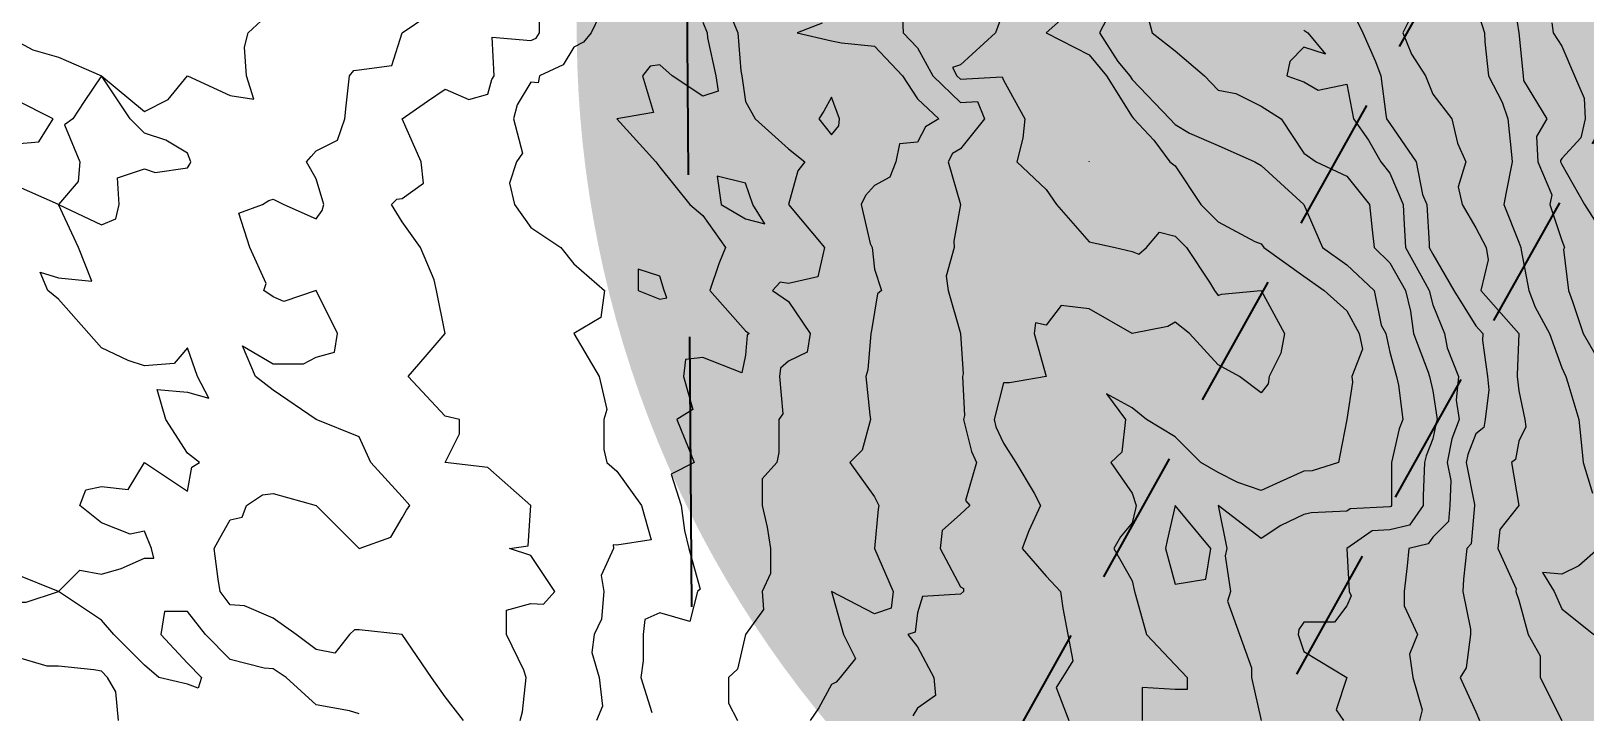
# Model space of a CAD drawing. Extents: x 532589 to 538856, y 6045658 to 6049082.
# Drawn here: x 533713.4 to 533857.5, y 6047176.2 to 6047239.3 of the extents above; entities that cross this region are included whole.
import ezdxf

# ---------------------------------------------------------------- set-up
doc = ezdxf.new("R2010")
doc.units = 0
doc.header["$LTSCALE"] = 5
doc.linetypes.add('foc-ACCESSROAD', pattern=[3.75, 2.5, -1.25])
doc.linetypes.add('foc-LSD', pattern=[8, 5, -3])
for name, color, linetype in [('C-AR', 13, 'foc-ACCESSROAD'), ('L-SECTION-LSD', 7, 'foc-LSD'), ('P-BUFFER-H 30m', 51, 'Continuous'), ('T-BUSH-T', 110, 'Continuous')]:
    doc.layers.add(name, color=color, linetype=linetype)
doc.layers.add('C-TOPO-MAJR', color=7, linetype='Continuous', lineweight=15, true_color=0xd3aa5f)
doc.layers.add('C-TOPO-MINR', color=7, linetype='Continuous', lineweight=13, true_color=0xe9d5af)
doc.styles.add('80LS', font='ARIALNI.TTF', dxfattribs={"height": 10})

msp = doc.modelspace()

# ---------------------------------------------------------------- hatches: boundary and pattern name
at = {"layer": 'P-BUFFER-H 30m'}
h = msp.add_hatch(color=256, dxfattribs=at)
h.dxf.hatch_style = 1
edge = h.paths.add_edge_path()
edge.add_line((533962.39, 6047413.291), (534135.818, 6047313.884))
edge.add_arc((534086.114, 6047227.17), 99.949, -29.1674, 60.17902, ccw=False)
edge.add_line((534173.389, 6047178.458), (534124.675, 6047091.178))
edge.add_arc((534037.4, 6047139.889), 99.949, 240.19293, 330.8326, ccw=False)
edge.add_line((533987.717, 6047053.163), (533814.265, 6047152.528))
edge.add_arc((533863.948, 6047239.254), 99.949, 150.83228, 240.19293, ccw=False)
edge.add_line((533776.673, 6047287.966), (533825.411, 6047375.289))
edge.add_arc((533912.686, 6047326.577), 99.949, 60.17902, 150.83228, ccw=False)

# ---------------------------------------------------------------- linework, layer by layer
at = {"layer": 'C-AR', "flags": 128}
msp.add_lwpolyline([(533596.316, 6046643.489), (533602.891, 6046812.545), (533943.477, 6047422.759), (533956.785, 6047416.868), (533961.415, 6047413.882), (533622.68, 6046806.984), (533616.328, 6046643.67)], dxfattribs=at)
at = {"layer": 'C-TOPO-MAJR', "color": 9, "true_color": 0xbfbfbf, "flags": 128}
for points, elevation in [([(533813.488, 6047241.111), (533812.434, 6047239.121), (533814.15, 6047236.468), (533815.264, 6047235.139), (533815.479, 6047234.792), (533818.963, 6047231.157), (533819.461, 6047230.614), (533820.789, 6047229.829), (533823.442, 6047228.669), (533826.855, 6047227.176), (533827.424, 6047226.813), (533831.406, 6047223.194), (533833.112, 6047219.212), (533835.387, 6047217.619), (533837.902, 6047215.231), (533838.572, 6047212.046), (533838.995, 6047211.249), (533839.369, 6047209.541), (533839.981, 6047207.267), (533840.165, 6047206.471), (533840.581, 6047203.286), (533840.24, 6047202.415), (533839.522, 6047199.304), (533839.517, 6047199.156), (533839.517, 6047195.322), (533839.456, 6047195.236), (533839.369, 6047195.215), (533835.694, 6047195.016), (533835.387, 6047194.803), (533832.069, 6047194.659), (533831.406, 6047194.485), (533829.272, 6047193.474), (533827.424, 6047192.277), (533823.442, 6047195.322), (533824.24, 6047191.341), (533824.107, 6047190.676), (533824.581, 6047187.359), (533824.328, 6047186.474), (533825.433, 6047183.377), (533826.539, 6047180.281), (533826.539, 6047179.396), (533827.424, 6047175.414)], 855), ([(533847.332, 6047241.608), (533848.128, 6047239.121), (533848.162, 6047238.291), (533848.512, 6047235.139), (533849.783, 6047232.688), (533850.319, 6047231.157), (533850.65, 6047227.84), (533850.716, 6047227.176), (533850.152, 6047224.355), (533849.92, 6047223.194), (533851.314, 6047219.71), (533851.513, 6047219.212), (533851.548, 6047218.978), (533852.262, 6047215.231), (533852.845, 6047213.7), (533854.158, 6047211.249), (533855.296, 6047208.064), (533855.694, 6047207.267), (533855.865, 6047206.698), (533856.889, 6047203.286), (533857.066, 6047201.516), (533857.286, 6047199.304), (533858.14, 6047196.46)], 856), ([(533711.956, 6047238.396), (533713.548, 6047237.528), (533715.937, 6047236.847), (533719.919, 6047235.139), (533718.326, 6047232.75), (533717.265, 6047231.157), (533716.507, 6047230.588), (533717.928, 6047227.176), (533717.775, 6047225.338), (533715.937, 6047223.194), (533719.919, 6047221.336), (533721.246, 6047221.867), (533721.559, 6047223.194), (533721.412, 6047225.682), (533723.901, 6047226.511), (533724.897, 6047226.179), (533727.882, 6047226.606), (533728.104, 6047226.954), (533728.214, 6047227.176), (533727.882, 6047227.973), (533725.892, 6047229.166), (533723.901, 6047229.83), (533722.573, 6047231.157), (533719.919, 6047235.139), (533723.901, 6047231.822), (533726.113, 6047232.927), (533727.882, 6047235.139), (533731.864, 6047233.301), (533734.036, 6047232.967), (533733.357, 6047235.139), (533733.191, 6047237.793), (533733.523, 6047239.121), (533734.731, 6047240.236)], 853), ([(533778.4, 6047240.365), (533778.933, 6047239.121), (533779.184, 6047235.599), (533779.282, 6047235.139), (533779.644, 6047232.75), (533780.529, 6047231.157), (533783.626, 6047228.371), (533785.12, 6047227.176), (533784.48, 6047226.322), (533783.626, 6047223.194), (533786.943, 6047219.212), (533786.34, 6047216.497), (533783.626, 6047215.895), (533782.829, 6047216.028), (533782.131, 6047215.231), (533783.626, 6047214.235), (533785.616, 6047211.249), (533785.332, 6047209.542), (533783.626, 6047208.689), (533782.86, 6047208.033), (533782.796, 6047207.267), (533783.082, 6047203.829), (533782.706, 6047203.286), (533782.706, 6047200.224), (533782.539, 6047199.304), (533781.161, 6047197.787), (533781.161, 6047195.322), (533781.635, 6047193.331), (533781.949, 6047191.341), (533781.949, 6047189.036), (533781.175, 6047187.359), (533781.303, 6047185.7), (533779.644, 6047183.377), (533778.886, 6047180.154), (533778.052, 6047179.396), (533778.052, 6047177.006), (533778.886, 6047175.414)], 854), ([(533711.956, 6047228.834), (533714.1, 6047229.013), (533715.439, 6047231.157), (533711.956, 6047232.899)], 853), ([(533788.271, 6047230.493), (533788.354, 6047231.157), (533787.607, 6047233.148), (533786.904, 6047231.86), (533786.412, 6047231.157), (533787.607, 6047229.663), (533788.271, 6047230.493)], 854), ([(533743.809, 6047176.027), (533742.924, 6047176.299), (533739.827, 6047176.861), (533737.041, 6047179.396), (533735.846, 6047180.193), (533734.992, 6047180.25), (533731.864, 6047181.072), (533729.559, 6047183.377), (533727.882, 6047185.501), (533725.759, 6047185.501), (533725.432, 6047183.377), (533727.882, 6047180.722), (533729.209, 6047179.396), (533728.877, 6047178.401), (533727.882, 6047178.783), (533725.229, 6047179.396), (533723.901, 6047180.534), (533721.058, 6047183.377), (533719.919, 6047184.706), (533715.937, 6047187.359), (533717.928, 6047189.35), (533719.919, 6047188.951), (533721.757, 6047189.503), (533723.901, 6047190.455), (533724.786, 6047190.455), (533724.565, 6047191.341), (533723.901, 6047192.933), (533722.572, 6047192.669), (533719.919, 6047193.73), (533717.928, 6047195.322), (533718.472, 6047196.77), (533719.919, 6047197.092), (533722.406, 6047196.817), (533723.901, 6047199.304), (533727.882, 6047196.65), (533728.302, 6047198.884), (533729.021, 6047199.304), (533727.882, 6047200.189), (533725.892, 6047203.286), (533725.096, 6047206.072), (533727.882, 6047205.82), (533729.873, 6047205.276), (533728.819, 6047207.267), (533727.882, 6047209.92), (533726.658, 6047208.492), (533723.901, 6047208.263), (533722.406, 6047208.762), (533719.919, 6047209.922), (533718.748, 6047211.249), (533715.937, 6047214.434), (533714.941, 6047215.231), (533714.229, 6047216.939), (533715.937, 6047216.426), (533719.034, 6047216.116), (533717.795, 6047219.212), (533715.937, 6047223.194), (533711.956, 6047224.963)], 853), ([(533822.304, 6047188.498), (533822.778, 6047191.341), (533819.461, 6047195.322), (533818.723, 6047192.078), (533818.556, 6047191.341), (533819.461, 6047188.023), (533822.304, 6047188.498)], 855), ([(533858.708, 6047191.341), (533856.888, 6047189.748), (533855.296, 6047188.951), (533853.526, 6047189.128), (533854.603, 6047187.359), (533855.296, 6047185.767), (533858.281, 6047183.377)], 856), ([(533712.952, 6047186.363), (533715.937, 6047187.359), (533711.956, 6047188.952), (533711.343, 6047187.972), (533711.386, 6047187.359), (533711.956, 6047186.363), (533712.952, 6047186.363)], 853)]:
    msp.add_lwpolyline(points, dxfattribs=dict(at, elevation=elevation))
at = {"layer": 'C-TOPO-MINR', "color": 254, "true_color": 0xd9d9d9, "flags": 128}
for points, elevation in [([(533850.717, 6047243.102), (533851.314, 6047239.121), (533851.314, 6047239.121), (533851.314, 6047239.116), (533851.712, 6047235.139), (533851.756, 6047234.697), (533853.91, 6047231.157), (533852.973, 6047229.498), (533853.095, 6047227.176), (533854.391, 6047224.099), (533854.19, 6047223.194), (533855.296, 6047219.876), (533855.544, 6047219.212), (533855.477, 6047219.031), (533855.933, 6047215.231), (533856.291, 6047214.235), (533857.286, 6047211.249), (533859.277, 6047207.836)], 856.2), ([(533758.74, 6047175.414), (533758.939, 6047176.21), (533759.294, 6047179.396), (533759.073, 6047180.059), (533757.485, 6047183.377), (533757.485, 6047185.628), (533759.736, 6047186.253), (533760.907, 6047186.188), (533761.948, 6047187.359), (533759.736, 6047190.679), (533757.746, 6047191.341), (533759.487, 6047191.589), (533759.735, 6047195.322), (533755.754, 6047198.836), (533751.773, 6047199.303), (533751.772, 6047199.303), (533751.772, 6047199.304), (533751.77, 6047199.306), (533751.772, 6047199.314), (533753.099, 6047201.959), (533753.099, 6047203.286), (533751.772, 6047203.591), (533748.359, 6047207.267), (533749.934, 6047209.105), (533751.772, 6047211.249), (533751.77, 6047211.251), (533750.978, 6047215.231), (533750.779, 6047216.224), (533749.497, 6047219.212), (533747.791, 6047221.602), (533746.796, 6047223.194), (533747.293, 6047223.691), (533747.791, 6047223.762), (533749.781, 6047225.185), (533749.56, 6047227.176), (533747.791, 6047231.156), (533747.79, 6047231.157), (533747.79, 6047231.158), (533747.791, 6047231.158), (533750.15, 6047232.779), (533751.772, 6047233.894), (533753.985, 6047232.926), (533755.754, 6047233.432), (533756.105, 6047234.788), (533756.323, 6047235.139), (533756.152, 6047238.723), (533759.736, 6047238.396), (533760.234, 6047238.623), (533760.532, 6047239.121), (533760.532, 6047242.306)], 853.4), ([(533803.534, 6047241.112), (533802.81, 6047239.121), (533799.552, 6047236.135), (533798.806, 6047235.885), (533799.22, 6047235.139), (533799.552, 6047234.816), (533803.42, 6047235.025), (533803.534, 6047234.741), (533805.525, 6047231.157), (533805.325, 6047229.366), (533804.778, 6047227.176), (533807.516, 6047224.599), (533808.472, 6047223.194), (533811.497, 6047219.755), (533813.886, 6047219.212), (533815.479, 6047218.85), (533816.091, 6047218.6), (533816.806, 6047219.212), (533818.012, 6047220.66), (533819.461, 6047220.274), (533820.522, 6047219.212), (533822.647, 6047216.026), (533823.111, 6047215.231), (533823.442, 6047214.789), (533823.774, 6047214.899), (533827.414, 6047215.231), (533827.423, 6047215.231), (533827.424, 6047215.231), (533827.425, 6047215.231), (533827.425, 6047215.23), (533829.614, 6047211.249), (533829.249, 6047209.424), (533828.17, 6047207.267), (533828.087, 6047206.604), (533827.424, 6047205.775), (533825.434, 6047207.267), (533823.442, 6047208.354), (533820.788, 6047211.249), (533819.461, 6047212.311), (533818.797, 6047211.913), (533815.481, 6047211.249), (533815.48, 6047211.248), (533815.479, 6047211.248), (533815.478, 6047211.249), (533811.497, 6047213.546), (533808.9, 6047213.846), (533807.516, 6047212.045), (533806.521, 6047212.244), (533806.378, 6047211.249), (533807.516, 6047207.272), (533807.516, 6047207.267), (533807.518, 6047207.265), (533807.516, 6047207.266), (533804.102, 6047206.7), (533803.534, 6047206.7), (533802.681, 6047203.286), (533802.852, 6047202.603), (533803.534, 6047201.114), (533804.705, 6047199.304), (533806.378, 6047196.46), (533806.985, 6047195.322), (533805.887, 6047192.969), (533805.276, 6047191.341), (533807.516, 6047188.781), (533808.843, 6047187.359), (533809.047, 6047185.827), (533809.506, 6047183.377), (533809.965, 6047180.928), (533809.008, 6047179.396), (533808.434, 6047178.477), (533809.601, 6047175.414)], 854.6), ([(533816.565, 6047242.016), (533817.337, 6047239.121), (533819.461, 6047237.444), (533822.198, 6047235.139), (533823.442, 6047233.812), (533825.101, 6047233.48), (533827.424, 6047232.319), (533829.282, 6047231.157), (533831.406, 6047227.972), (533832.544, 6047227.176), (533835.387, 6047225.849), (533837.483, 6047223.194), (533837.729, 6047220.852), (533837.902, 6047219.212), (533839.369, 6047217.818), (533840.807, 6047215.231), (533841.286, 6047213.314), (533841.552, 6047211.249), (533842.932, 6047207.686), (533843.045, 6047207.267), (533843.351, 6047205.942), (533843.759, 6047203.286), (533843.646, 6047202.99), (533843.351, 6047201.515), (533842.728, 6047199.926), (533842.585, 6047199.304), (533842.466, 6047196.207), (533842.466, 6047195.322), (533841.187, 6047193.505), (533839.369, 6047193.062), (533837.736, 6047192.974), (533835.387, 6047191.341), (533835.387, 6047191.341), (533835.386, 6047191.341), (533835.387, 6047191.336), (533835.608, 6047187.359), (533835.785, 6047186.961), (533835.387, 6047186.031), (533834.25, 6047184.514), (533831.406, 6047184.514), (533830.938, 6047183.845), (533830.875, 6047183.377), (533831.406, 6047181.787), (533835.386, 6047179.396), (533834.391, 6047176.411), (533835.055, 6047175.414)], 855.2), ([(533835.387, 6047242.183), (533836.862, 6047239.121), (533838.041, 6047236.467), (533838.539, 6047235.139), (533838.99, 6047231.536), (533839.063, 6047231.157), (533839.369, 6047230.715), (533841.819, 6047227.176), (533842.402, 6047224.142), (533842.797, 6047223.194), (533842.999, 6047219.564), (533843.019, 6047219.212), (533843.351, 6047218.615), (533845.284, 6047215.231), (533847.332, 6047211.973), (533847.996, 6047211.249), (533847.969, 6047210.612), (533848.43, 6047207.267), (533848.557, 6047206.042), (533848.198, 6047203.286), (533848.07, 6047202.548), (533847.332, 6047201.958), (533846.595, 6047200.041), (533846.447, 6047199.304), (533847.222, 6047195.433), (533847.219, 6047195.322), (533846.913, 6047191.76), (533846.494, 6047191.341), (533846.195, 6047188.496), (533846.138, 6047187.359), (533846.835, 6047183.875), (533846.835, 6047183.377), (533846.447, 6047180.281), (533845.884, 6047179.396), (533847.332, 6047176.208), (533847.693, 6047175.414)], 855.6), ([(533753.478, 6047175.414), (533751.772, 6047177.586), (533750.528, 6047179.396), (533747.791, 6047183.377), (533747.788, 6047183.377), (533743.809, 6047183.797), (533743.366, 6047183.82), (533742.924, 6047183.377), (533741.569, 6047181.635), (533739.827, 6047181.983), (533737.969, 6047183.377), (533735.846, 6047184.894), (533733.191, 6047186.032), (533731.864, 6047186.134), (533730.927, 6047187.359), (533730.727, 6047188.496), (533730.371, 6047191.341), (533730.908, 6047192.296), (533731.864, 6047193.995), (533732.95, 6047194.236), (533733.358, 6047195.322), (533734.85, 6047196.318), (533735.846, 6047196.428), (533739.827, 6047195.323), (533739.827, 6047195.327), (533739.828, 6047195.322), (533743.809, 6047191.341), (533746.743, 6047192.388), (533747.791, 6047194.184), (533748.21, 6047194.903), (533748.515, 6047195.322), (533747.791, 6047196.119), (533744.895, 6047199.304), (533743.809, 6047201.695), (533739.829, 6047203.284), (533739.827, 6047203.281), (533739.827, 6047203.286), (533735.846, 6047206.023), (533734.187, 6047207.267), (533733.002, 6047210.111), (533735.846, 6047208.438), (533738.656, 6047208.438), (533739.827, 6047209.077), (533741.533, 6047209.543), (533741.818, 6047211.249), (533739.827, 6047215.23), (533736.84, 6047214.236), (533735.846, 6047214.662), (533734.962, 6047215.231), (533735.183, 6047215.893), (533733.674, 6047219.212), (533732.661, 6047222.397), (533734.849, 6047223.194), (533735.447, 6047223.593), (533735.846, 6047223.693), (533736.842, 6047223.194), (533739.827, 6047221.866), (533740.371, 6047222.651), (533740.53, 6047223.194), (533739.827, 6047225.585), (533738.943, 6047227.176), (533739.36, 6047227.643), (533739.827, 6047228.17), (533741.818, 6047229.167), (533742.482, 6047231.157), (533742.615, 6047232.351), (533742.925, 6047235.139), (533743.312, 6047235.636), (533743.809, 6047235.669), (533746.854, 6047236.076), (533747.79, 6047239.121), (533747.79, 6047239.121), (533747.791, 6047239.121), (533750.18, 6047240.713)], 853.2), ([(533766.107, 6047240.713), (533765.31, 6047239.121), (533764.602, 6047238.236), (533763.717, 6047237.793), (533762.722, 6047236.134), (533760.532, 6047235.139), (533760.399, 6047234.476), (533759.736, 6047234.527), (533758.447, 6047232.446), (533758.113, 6047231.157), (533758.939, 6047227.972), (533758.408, 6047227.176), (533757.745, 6047225.185), (533758.219, 6047223.194), (533759.736, 6047221.07), (533762.522, 6047219.212), (533763.717, 6047217.719), (533766.562, 6047215.231), (533766.206, 6047212.742), (533763.721, 6047211.249), (533763.719, 6047211.248), (533766.06, 6047207.267), (533766.78, 6047204.205), (533766.504, 6047203.286), (533766.504, 6047200.499), (533766.78, 6047199.304), (533767.699, 6047198.508), (533769.974, 6047195.322), (533770.884, 6047192.137), (533767.699, 6047191.646), (533767.368, 6047191.672), (533767.393, 6047191.341), (533766.232, 6047188.826), (533766.487, 6047187.359), (533766.266, 6047184.811), (533765.591, 6047183.377), (533765.393, 6047181.701), (533766.077, 6047179.396), (533766.372, 6047176.741), (533765.825, 6047175.414)], 853.6), ([(533775.662, 6047240.115), (533776.089, 6047239.121), (533776.121, 6047238.661), (533776.869, 6047235.139), (533777.084, 6047233.717), (533775.662, 6047233.243), (533772.819, 6047235.139), (533771.681, 6047236.135), (533770.796, 6047236.024), (533770.088, 6047235.139), (533771.112, 6047231.726), (533767.704, 6047231.157), (533767.704, 6047231.152), (533771.319, 6047227.176), (533771.681, 6047226.678), (533774.468, 6047223.194), (533775.662, 6047222.198), (533777.77, 6047219.212), (533777.155, 6047217.719), (533776.326, 6047215.231), (533779.644, 6047211.498), (533779.977, 6047211.249), (533779.797, 6047211.095), (533779.644, 6047209.256), (533779.282, 6047207.629), (533775.662, 6047209.037), (533774.07, 6047208.86), (533773.893, 6047207.267), (533774.743, 6047204.205), (533773.271, 6047203.286), (533774.334, 6047200.632), (533774.866, 6047199.304), (533772.742, 6047198.242), (533773.672, 6047195.322), (533773.986, 6047193.017), (533774.388, 6047191.341), (533775.441, 6047187.58), (533775.165, 6047187.359), (533774.468, 6047184.572), (533771.681, 6047185.368), (533770.287, 6047184.771), (533770.132, 6047183.377), (533770.132, 6047180.944), (533769.939, 6047179.396), (533770.956, 6047176.138)], 853.8), ([(533786.723, 6047240.005), (533784.422, 6047239.121), (533787.607, 6047238.362), (533788.544, 6047238.184), (533791.589, 6047237.863), (533794.177, 6047235.139), (533795.571, 6047232.994), (533797.561, 6047231.157), (533796.317, 6047230.411), (533795.571, 6047228.986), (533793.912, 6047228.835), (533793.579, 6047227.176), (533793.011, 6047225.754), (533791.589, 6047224.964), (533790.751, 6047224.032), (533790.364, 6047223.194), (533791.19, 6047219.611), (533791.367, 6047219.212), (533791.589, 6047217.219), (533792.252, 6047215.231), (533791.873, 6047214.946), (533791.589, 6047213.242), (533791.304, 6047211.534), (533791.256, 6047211.249), (533790.977, 6047207.879), (533790.794, 6047207.267), (533791.146, 6047203.729), (533791.226, 6047203.286), (533790.452, 6047200.441), (533789.315, 6047199.304), (533791.589, 6047196.119), (533791.987, 6047195.322), (533791.921, 6047194.991), (533791.589, 6047191.345), (533791.584, 6047191.345), (533791.588, 6047191.341), (533791.589, 6047191.34), (533793.331, 6047187.359), (533793.137, 6047185.81), (533791.589, 6047185.295), (533787.608, 6047187.359), (533787.607, 6047187.359), (533787.607, 6047187.359), (533787.607, 6047187.359), (533787.607, 6047187.358), (533788.713, 6047183.377), (533789.819, 6047181.165), (533788.404, 6047179.396), (533788.049, 6047178.953), (533787.607, 6047178.732), (533786.436, 6047176.585), (533785.616, 6047175.414)], 854.2), ([(533794.177, 6047240.514), (533794.244, 6047239.121), (533795.571, 6047237.727), (533797.008, 6047235.139), (533799.552, 6047232.664), (533801.145, 6047232.75), (533801.782, 6047231.157), (533799.552, 6047228.37), (533798.805, 6047227.922), (533798.414, 6047227.176), (533799.552, 6047223.195), (533799.551, 6047223.194), (533798.94, 6047219.824), (533798.984, 6047219.212), (533798.225, 6047216.558), (533798.414, 6047215.231), (533799.552, 6047211.25), (533799.551, 6047211.249), (533799.552, 6047211.239), (533799.801, 6047207.516), (533799.751, 6047207.267), (533799.931, 6047203.665), (533799.837, 6047203.286), (533800.576, 6047200.328), (533801.046, 6047199.304), (533800.021, 6047195.791), (533800.437, 6047195.322), (533799.552, 6047194.526), (533797.876, 6047193.017), (533797.679, 6047191.341), (533799.552, 6047187.801), (533799.836, 6047187.643), (533799.836, 6047187.359), (533799.552, 6047187.11), (533796.039, 6047186.891), (533795.571, 6047185.368), (533795.35, 6047183.598), (533794.686, 6047183.377), (533795.571, 6047182.241), (533797.103, 6047179.396), (533797.231, 6047177.736), (533795.571, 6047176.55), (533795.129, 6047175.856)], 854.4), ([(533809.623, 6047240.994), (533807.516, 6047239.121), (533811.497, 6047237.065), (533813.111, 6047235.139), (533815.479, 6047231.331), (533815.645, 6047231.157), (533817.472, 6047229.164), (533818.963, 6047227.176), (533819.461, 6047226.777), (533821.85, 6047223.194), (533823.442, 6047221.601), (533826.854, 6047219.782), (533827.424, 6047219.575), (533827.69, 6047219.212), (533831.406, 6047216.558), (533833.264, 6047215.231), (533835.387, 6047213.357), (533836.507, 6047211.249), (533836.82, 6047209.816), (533835.829, 6047207.267), (533835.918, 6047206.737), (533835.388, 6047203.286), (533835.388, 6047203.285), (533835.387, 6047203.281), (533834.724, 6047199.967), (533834.591, 6047199.304), (533832.164, 6047198.546), (533831.406, 6047198.508), (533829.209, 6047197.519), (533827.424, 6047196.716), (533825.28, 6047197.466), (533823.442, 6047198.385), (533821.85, 6047199.304), (533819.461, 6047201.693), (533816.807, 6047203.286), (533815.479, 6047204.372), (533813.088, 6047205.677), (533814.85, 6047203.286), (533814.531, 6047200.252), (533813.489, 6047199.304), (533815.479, 6047196.459), (533815.84, 6047195.322), (533815.774, 6047195.028), (533815.479, 6047193.732), (533814.393, 6047192.427), (533813.772, 6047191.341), (533815.479, 6047188.356), (533815.678, 6047187.359), (533815.786, 6047187.052), (533816.806, 6047183.377), (533819.461, 6047180.567), (533820.567, 6047179.396), (533820.567, 6047178.29), (533819.461, 6047178.29), (533816.416, 6047178.459), (533816.416, 6047175.414)], 854.8), ([(533841.493, 6047240.978), (533840.563, 6047239.121), (533841.359, 6047237.131), (533842.687, 6047235.139), (533843.351, 6047233.432), (533845.12, 6047231.157), (533845.625, 6047228.883), (533846.413, 6047227.176), (533845.693, 6047224.833), (533846.065, 6047223.194), (533847.332, 6047221.05), (533848.288, 6047219.212), (533848.47, 6047218.075), (533847.8, 6047215.231), (533851.314, 6047211.249), (533851.314, 6047211.249), (533851.314, 6047211.249), (533851.314, 6047211.244), (533851.155, 6047207.427), (533851.177, 6047207.267), (533851.314, 6047205.939), (533851.882, 6047203.286), (533851.977, 6047202.623), (533851.314, 6047201.297), (533851.019, 6047199.599), (533850.65, 6047199.304), (533851.314, 6047195.325), (533851.314, 6047195.322), (533851.314, 6047195.322), (533851.314, 6047195.322), (533849.557, 6047193.097), (533849.387, 6047191.341), (533851.08, 6047187.593), (533851.049, 6047187.359), (533851.314, 6047186.563), (533852.199, 6047183.377), (533853.304, 6047181.387), (533853.304, 6047179.396), (533855.296, 6047175.415)], 855.8), ([(533854.391, 6047240.026), (533854.499, 6047239.121), (533855.296, 6047237.876), (533856.48, 6047235.139), (533857.381, 6047233.053), (533857.467, 6047231.157), (533857.065, 6047229.388), (533855.296, 6047227.481), (533855.185, 6047227.286), (533855.191, 6047227.176), (533855.296, 6047226.927), (533857.428, 6047223.194), (533859.277, 6047220.319)], 856.4), ([(533831.406, 6047239.354), (533831.767, 6047239.121), (533833.398, 6047237.129), (533831.406, 6047237.794), (533830.079, 6047236.465), (533829.814, 6047235.139), (533831.406, 6047234.57), (533832.732, 6047233.813), (533835.387, 6047234.345), (533836, 6047231.157), (533837.378, 6047229.166), (533838.531, 6047227.176), (533839.369, 6047226.114), (533840.586, 6047223.194), (533840.657, 6047221.906), (533840.807, 6047219.212), (533842.604, 6047215.977), (533843.019, 6047215.231), (533843.351, 6047213.903), (533844.436, 6047211.249), (533844.677, 6047209.922), (533845.74, 6047207.267), (533845.523, 6047205.095), (533845.801, 6047203.286), (533845.12, 6047201.516), (533844.678, 6047199.304), (533845.01, 6047197.645), (533844.943, 6047195.322), (533844.817, 6047193.855), (533843.351, 6047192.389), (533842.918, 6047191.773), (533841.139, 6047191.341), (533840.962, 6047189.748), (533840.696, 6047187.359), (533840.696, 6047186.032), (533841.945, 6047183.377), (533841.194, 6047181.552), (533841.502, 6047179.396), (533842.355, 6047176.41), (533842.106, 6047175.414)], 855.4), ([(533811.498, 6047227.176), (533811.497, 6047227.176), (533811.496, 6047227.177), (533811.496, 6047227.176), (533811.497, 6047227.175), (533811.499, 6047227.174), (533811.498, 6047227.176)], 854.6), ([(533780.307, 6047223.194), (533779.644, 6047225.184), (533776.99, 6047225.848), (533777.37, 6047223.194), (533779.644, 6047221.867), (533781.414, 6047221.424), (533780.307, 6047223.194)], 853.8), ([(533772.099, 6047215.231), (533771.681, 6047216.557), (533769.69, 6047217.221), (533769.69, 6047215.231), (533771.681, 6047214.435), (533772.344, 6047214.568), (533772.099, 6047215.231)], 853.6), ([(533721.512, 6047175.414), (533721.246, 6047178.069), (533720.488, 6047179.396), (533719.919, 6047179.964), (533719.217, 6047180.098), (533715.937, 6047180.443), (533714.89, 6047180.443), (533711.956, 6047181.313)], 852.8)]:
    msp.add_lwpolyline(points, dxfattribs=dict(at, elevation=elevation))
at = {"layer": 'L-SECTION-LSD'}
msp.add_line((533777.934, 6046745.963), (533771.931, 6047550.124), dxfattribs=at)

# ---------------------------------------------------------------- next in the draw order: texts
at = {"layer": 'T-BUSH-T', "insert": (533688.706, 6047271.043), "char_height": 9.99488, "width": 122.03336, "attachment_point": 2, "rotation": 20, "style": '80LS', "bg_fill": 2}
msp.add_mtext('40cm Poplar\\P20cm Scattered Spruce', dxfattribs=at)

doc.saveas('drawing.dxf')
